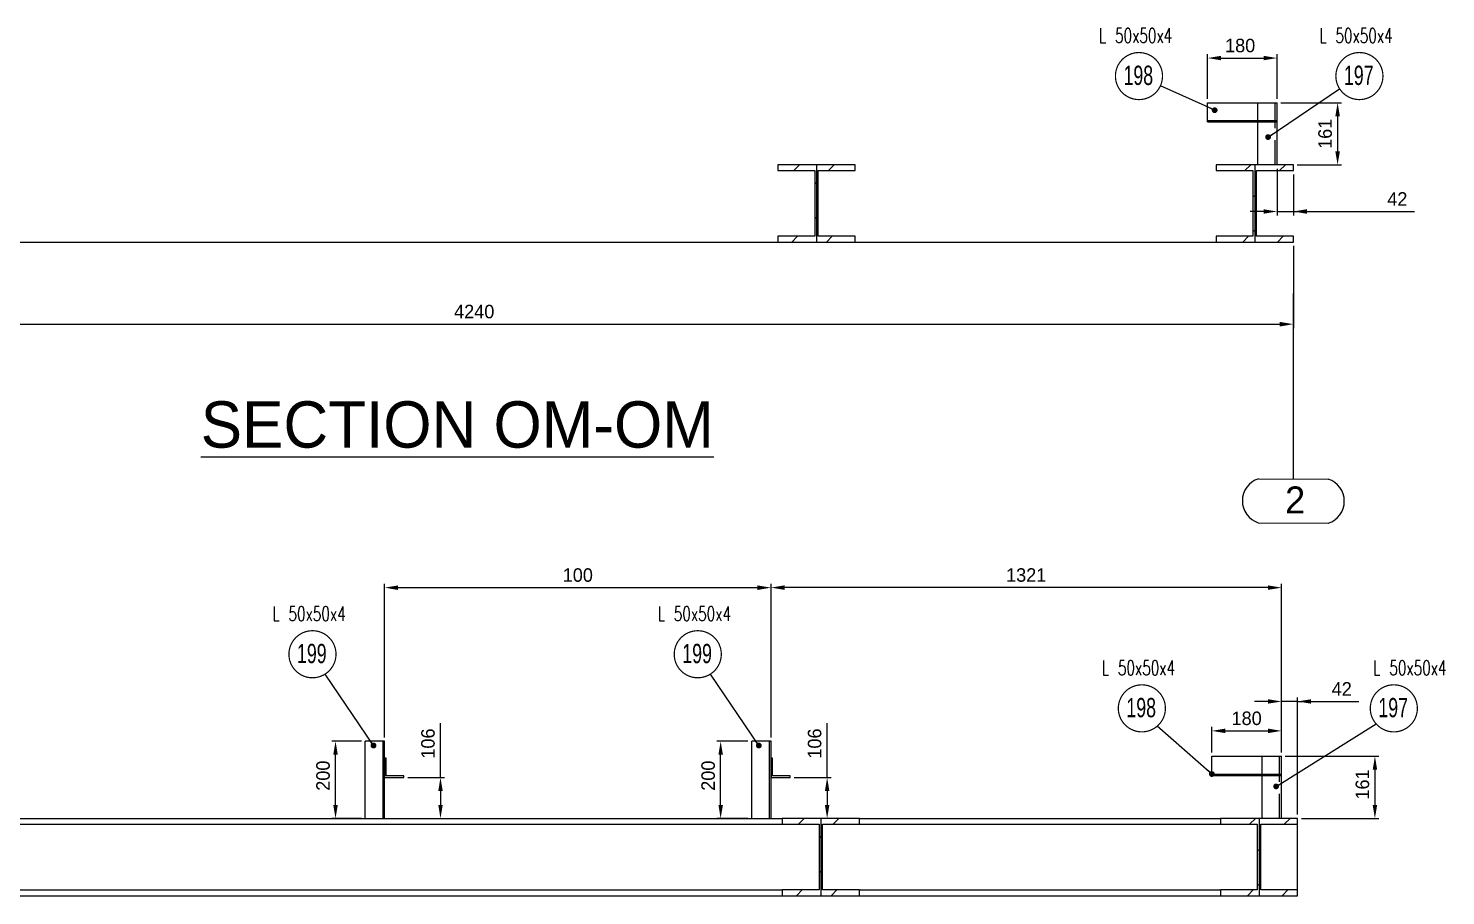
# Model space of a CAD drawing. Header units: millimetres. Extents: x 0 to 16187, y -20471 to 6290.
# Drawn here: x 5786.5 to 6153.3, y 2913.5 to 3138.1 of the extents above; entities that cross this region are included whole.
import ezdxf
from ezdxf.enums import TextEntityAlignment as Align

# ---------------------------------------------------------------- set-up
doc = ezdxf.new("R2010")
doc.units = ezdxf.units.MM
doc.header["$PDSIZE"] = -1
doc.linetypes.add('HIDDEN', pattern=[9.525, 6.35, -3.175])
doc.styles.add('MtXpl_txt_shx', font='txt.shx', dxfattribs={"height": 0.2})
doc.styles.add('ROMAND-1', font='ic-romand.shx')
doc.styles.add('SLDTEXTSTYLE2', font='TXT', dxfattribs={"width": 0.686449})
doc.dimstyles.new('AM_ISO', dxfattribs={"dimtxt": 3.5, "dimasz": 3.5, "dimexe": 1, "dimexo": 1, "dimgap": 1.5, "dimtad": 1, "dimdsep": 46, "dimtxsty": 'Standard', "dimcen": 0, "dimclrd": 1, "dimclre": 1, "dimclrt": 1, "dimadec": 0, "dimazin": 2, "dimtp": 0.1, "dimtm": 0.1, "dimtfac": 0.71, "dimtdec": 3, "dimtmove": 0, "dimatfit": 3, "dimfxl": 1, "dimlwd": -1, "dimlwe": -1, "dimarcsym": 1})
doc.dimstyles.new('AM_ISO$7', dxfattribs={"dimtxt": 3.5, "dimasz": 3.5, "dimexe": 1, "dimexo": 1, "dimgap": 1.5, "dimtad": 1, "dimtoh": 1, "dimdsep": 46, "dimtxsty": 'Standard', "dimcen": 0, "dimclrd": 1, "dimclre": 1, "dimclrt": 1, "dimadec": 0, "dimazin": 2, "dimtp": 0.1, "dimtm": 0.1, "dimtfac": 0.71, "dimtdec": 3, "dimtmove": 0, "dimatfit": 3, "dimfxl": 1, "dimlwd": -1, "dimlwe": -1, "dimarcsym": 1})
pattern_1 = [(45, (5123.106, 7115.998), (-4.490128, 4.490128), [])]
pattern_2 = [(45, (5124.218, 2672.032), (-4.49013, 4.49013), [])]

# ---------------------------------------------------------------- blocks, each defined once
blk = doc.blocks.new('_D_115')
at = {"color": 1, "linetype": 'ByBlock'}
for p, q in [((6091.73, 3119.85), (6091.73, 3131.41)), ((6095.23, 3130.41), (6106.23, 3130.41)), ((6109.73, 3119.85), (6109.73, 3131.41))]:
    blk.add_line(p, q, dxfattribs=at)
at = {"color": 1}
for points in [[(6095.23, 3130.99), (6095.23, 3129.83), (6091.73, 3130.41)], [(6106.23, 3129.83), (6106.23, 3130.99), (6109.73, 3130.41)]]:
    blk.add_solid(points, dxfattribs=at)
at = {"layer": 'Defpoints', "color": 0}
for p in [(6109.73, 3130.41), (6091.73, 3118.85), (6109.73, 3118.85)]:
    blk.add_point(p, dxfattribs=at)
at = {"color": 1, "insert": (6100.16, 3135.41), "char_height": 3.5, "attachment_point": 2}
blk.add_mtext('180', dxfattribs=at)
blk = doc.blocks.new('_D_116')
at = {"color": 1, "linetype": 'ByBlock'}
for p, q in [((6110.73, 3118.85), (6126.38, 3118.85)), ((6125.38, 3115.35), (6125.38, 3106.25)), ((6114.93, 3102.75), (6126.38, 3102.75))]:
    blk.add_line(p, q, dxfattribs=at)
at = {"color": 1}
for points in [[(6125.97, 3115.35), (6124.8, 3115.35), (6125.38, 3118.85)], [(6124.8, 3106.25), (6125.97, 3106.25), (6125.38, 3102.75)]]:
    blk.add_solid(points, dxfattribs=at)
at = {"layer": 'Defpoints', "color": 0}
for p in [(6109.73, 3118.85), (6113.93, 3102.75), (6125.38, 3102.75)]:
    blk.add_point(p, dxfattribs=at)
at = {"color": 1, "insert": (6120.38, 3110.8), "char_height": 3.5, "attachment_point": 2, "rotation": 90}
blk.add_mtext('161', dxfattribs=at)
blk = doc.blocks.new('_D_117')
at = {"color": 1, "linetype": 'ByBlock'}
for p, q in [((6109.73, 3101.75), (6109.73, 3089.67)), ((6113.93, 3100.25), (6113.93, 3089.67)), ((6106.23, 3090.67), (6102.73, 3090.67)), ((6109.73, 3090.67), (6113.93, 3090.67)), ((6113.93, 3090.67), (6145.26, 3090.67)), ((6117.43, 3090.67), (6120.93, 3090.67))]:
    blk.add_line(p, q, dxfattribs=at)
at = {"color": 1}
for points in [[(6106.23, 3090.09), (6106.23, 3091.25), (6109.73, 3090.67)], [(6117.43, 3091.25), (6117.43, 3090.09), (6113.93, 3090.67)]]:
    blk.add_solid(points, dxfattribs=at)
at = {"layer": 'Defpoints', "color": 0}
for p in [(6109.73, 3102.75), (6113.93, 3101.25), (6113.93, 3090.67)]:
    blk.add_point(p, dxfattribs=at)
at = {"color": 1, "insert": (6140.84, 3095.67), "char_height": 3.5, "attachment_point": 2}
blk.add_mtext('42', dxfattribs=at)
blk = doc.blocks.new('_D_121')
at = {"color": 1, "linetype": 'ByBlock'}
for p, q in [((6111.84, 2949.58), (6136.04, 2949.58)), ((6135.04, 2946.08), (6135.04, 2936.98)), ((6116.04, 2933.48), (6136.04, 2933.48))]:
    blk.add_line(p, q, dxfattribs=at)
at = {"color": 1}
for points in [[(6135.63, 2946.08), (6134.46, 2946.08), (6135.04, 2949.58)], [(6134.46, 2936.98), (6135.63, 2936.98), (6135.04, 2933.48)]]:
    blk.add_solid(points, dxfattribs=at)
at = {"layer": 'Defpoints', "color": 0}
for p in [(6110.84, 2949.58), (6115.04, 2933.48), (6135.04, 2933.48)]:
    blk.add_point(p, dxfattribs=at)
at = {"color": 1, "insert": (6130.04, 2942.28), "char_height": 3.5, "attachment_point": 2, "rotation": 90}
blk.add_mtext('161', dxfattribs=at)
blk = doc.blocks.new('_D_122')
at = {"color": 1, "linetype": 'ByBlock'}
for p, q in [((6092.84, 2950.58), (6092.84, 2957.17)), ((6110.84, 2950.58), (6110.84, 2957.17)), ((6096.34, 2956.17), (6107.34, 2956.17))]:
    blk.add_line(p, q, dxfattribs=at)
at = {"color": 1}
for points in [[(6096.34, 2956.75), (6096.34, 2955.58), (6092.84, 2956.17)], [(6107.34, 2955.58), (6107.34, 2956.75), (6110.84, 2956.17)]]:
    blk.add_solid(points, dxfattribs=at)
at = {"layer": 'Defpoints', "color": 0}
for p in [(6110.84, 2956.17), (6092.84, 2949.58), (6110.84, 2949.58)]:
    blk.add_point(p, dxfattribs=at)
at = {"color": 1, "insert": (6101.84, 2961.17), "char_height": 3.5, "attachment_point": 2}
blk.add_mtext('180', dxfattribs=at)
blk = doc.blocks.new('_D_123')
at = {"color": 1, "linetype": 'ByBlock'}
for p, q in [((5993.27, 2944.08), (5993.27, 2958.17)), ((5984.74, 2944.08), (5994.27, 2944.08)), ((5993.27, 2940.58), (5993.27, 2936.98)), ((6000.64, 2933.48), (5992.27, 2933.48))]:
    blk.add_line(p, q, dxfattribs=at)
at = {"color": 1}
for points in [[(5993.85, 2940.58), (5992.68, 2940.58), (5993.27, 2944.08)], [(5992.68, 2936.98), (5993.85, 2936.98), (5993.27, 2933.48)]]:
    blk.add_solid(points, dxfattribs=at)
at = {"layer": 'Defpoints', "color": 0}
for p in [(5983.74, 2944.08), (5993.27, 2933.48), (6001.64, 2933.48)]:
    blk.add_point(p, dxfattribs=at)
at = {"color": 1, "insert": (5988.27, 2952.88), "char_height": 3.5, "attachment_point": 2, "rotation": 90}
blk.add_mtext('106', dxfattribs=at)
blk = doc.blocks.new('_D_124')
at = {"color": 1, "linetype": 'ByBlock'}
for p, q in [((5972.74, 2953.48), (5964.71, 2953.48)), ((5965.71, 2936.98), (5965.71, 2949.98)), ((5972.74, 2933.48), (5964.71, 2933.48))]:
    blk.add_line(p, q, dxfattribs=at)
at = {"color": 1}
for points in [[(5966.3, 2949.98), (5965.13, 2949.98), (5965.71, 2953.48)], [(5965.13, 2936.98), (5966.3, 2936.98), (5965.71, 2933.48)]]:
    blk.add_solid(points, dxfattribs=at)
at = {"layer": 'Defpoints', "color": 0}
for p in [(5965.71, 2953.48), (5973.74, 2953.48), (5973.74, 2933.48)]:
    blk.add_point(p, dxfattribs=at)
at = {"color": 1, "insert": (5960.71, 2944.56), "char_height": 3.5, "attachment_point": 2, "rotation": 90}
blk.add_mtext('200', dxfattribs=at)
blk = doc.blocks.new('_D_125')
at = {"color": 1, "linetype": 'ByBlock'}
for p, q in [((5893.2, 2944.08), (5893.2, 2958.17)), ((5884.74, 2944.08), (5894.2, 2944.08)), ((5893.2, 2940.58), (5893.2, 2936.98)), ((5712.04, 2933.48), (5894.2, 2933.48))]:
    blk.add_line(p, q, dxfattribs=at)
at = {"color": 1}
for points in [[(5893.78, 2940.58), (5892.62, 2940.58), (5893.2, 2944.08)], [(5892.62, 2936.98), (5893.78, 2936.98), (5893.2, 2933.48)]]:
    blk.add_solid(points, dxfattribs=at)
at = {"layer": 'Defpoints', "color": 0}
for p in [(5883.74, 2944.08), (5711.04, 2933.48), (5893.2, 2933.48)]:
    blk.add_point(p, dxfattribs=at)
at = {"color": 1, "insert": (5888.2, 2952.88), "char_height": 3.5, "attachment_point": 2, "rotation": 90}
blk.add_mtext('106', dxfattribs=at)
blk = doc.blocks.new('_D_126')
at = {"color": 1, "linetype": 'ByBlock'}
for p, q in [((5872.74, 2953.48), (5865.04, 2953.48)), ((5866.04, 2936.98), (5866.04, 2949.98)), ((5872.74, 2933.48), (5865.04, 2933.48))]:
    blk.add_line(p, q, dxfattribs=at)
at = {"color": 1}
for points in [[(5866.62, 2949.98), (5865.45, 2949.98), (5866.04, 2953.48)], [(5865.45, 2936.98), (5866.62, 2936.98), (5866.04, 2933.48)]]:
    blk.add_solid(points, dxfattribs=at)
at = {"layer": 'Defpoints', "color": 0}
for p in [(5866.04, 2953.48), (5873.74, 2953.48), (5873.74, 2933.48)]:
    blk.add_point(p, dxfattribs=at)
at = {"color": 1, "insert": (5861.04, 2944.56), "char_height": 3.5, "attachment_point": 2, "rotation": 90}
blk.add_mtext('200', dxfattribs=at)
blk = doc.blocks.new('*D3815')
at = {"color": 1, "linetype": 'ByBlock'}
for p, q in [((6110.84, 2950.58), (6110.84, 2964.78)), ((6115.04, 2934.48), (6115.04, 2964.78)), ((6107.34, 2963.78), (6103.84, 2963.78)), ((6115.04, 2963.78), (6110.84, 2963.78)), ((6115.04, 2963.78), (6130.88, 2963.78)), ((6118.54, 2963.78), (6122.04, 2963.78))]:
    blk.add_line(p, q, dxfattribs=at)
at = {"color": 1}
for points in [[(6107.34, 2963.2), (6107.34, 2964.36), (6110.84, 2963.78)], [(6118.54, 2964.36), (6118.54, 2963.2), (6115.04, 2963.78)]]:
    blk.add_solid(points, dxfattribs=at)
at = {"layer": 'Defpoints', "color": 0}
for p in [(6110.84, 2963.78), (6110.84, 2949.58), (6115.04, 2933.48)]:
    blk.add_point(p, dxfattribs=at)
at = {"color": 1, "insert": (6126.46, 2967.03), "char_height": 3.5, "attachment_point": 5}
blk.add_mtext('42', dxfattribs=at)
blk = doc.blocks.new('*D4449')
at = {"color": 1, "linetype": 'ByBlock'}
for p, q in [((5978.74, 2954.48), (5978.74, 2994.26)), ((6107.34, 2993.26), (5982.24, 2993.26)), ((6110.84, 2950.58), (6110.84, 2994.26))]:
    blk.add_line(p, q, dxfattribs=at)
at = {"color": 1}
for points in [[(5982.24, 2993.85), (5982.24, 2992.68), (5978.74, 2993.26)], [(6107.34, 2992.68), (6107.34, 2993.85), (6110.84, 2993.26)]]:
    blk.add_solid(points, dxfattribs=at)
at = {"layer": 'Defpoints', "color": 0}
for p in [(5978.74, 2993.26), (5978.74, 2953.48), (6110.84, 2949.58)]:
    blk.add_point(p, dxfattribs=at)
at = {"color": 1, "insert": (6044.79, 2996.51), "char_height": 3.5, "attachment_point": 5}
blk.add_mtext('1321', dxfattribs=at)
blk = doc.blocks.new('*D4450')
at = {"color": 1, "linetype": 'ByBlock'}
for p, q in [((5878.74, 2954.48), (5878.74, 2994.25)), ((5975.24, 2993.25), (5882.24, 2993.25)), ((5978.74, 2954.48), (5978.74, 2994.25))]:
    blk.add_line(p, q, dxfattribs=at)
at = {"color": 1}
for points in [[(5882.24, 2993.83), (5882.24, 2992.66), (5878.74, 2993.25)], [(5975.24, 2992.66), (5975.24, 2993.83), (5978.74, 2993.25)]]:
    blk.add_solid(points, dxfattribs=at)
at = {"layer": 'Defpoints', "color": 0}
for p in [(5878.74, 2993.25), (5878.74, 2953.48), (5978.74, 2953.48)]:
    blk.add_point(p, dxfattribs=at)
at = {"color": 1, "insert": (5928.74, 2996.5), "char_height": 3.5, "attachment_point": 5}
blk.add_mtext('100', dxfattribs=at)
blk = doc.blocks.new('*D4451')
at = {"color": 1, "linetype": 'ByBlock'}
for p, q in [((5689.93, 3081.75), (5689.93, 3060.49)), ((6113.93, 3081.75), (6113.93, 3060.49)), ((5693.43, 3061.49), (6110.43, 3061.49))]:
    blk.add_line(p, q, dxfattribs=at)
at = {"color": 1}
for points in [[(5693.43, 3062.07), (5693.43, 3060.9), (5689.93, 3061.49)], [(6110.43, 3060.9), (6110.43, 3062.07), (6113.93, 3061.49)]]:
    blk.add_solid(points, dxfattribs=at)
at = {"layer": 'Defpoints', "color": 0}
for p in [(5689.93, 3082.75), (6113.93, 3082.75), (6113.93, 3061.49)]:
    blk.add_point(p, dxfattribs=at)
at = {"color": 1, "insert": (5901.93, 3064.74), "char_height": 3.5, "attachment_point": 5}
blk.add_mtext('4240', dxfattribs=at)
blk = doc.blocks.new('A$7E931B1717392B2')
at = {"color": 1, "linetype": 'Continuous', "lineweight": 25}
for p, q in [((13.2, 11.43), (13.2, 59.5)), ((4.14, 0.09), (22.29, 0.01))]:
    blk.add_line(p, q, dxfattribs=at)
at = {"color": 1, "ltscale": 0.2}
blk.add_line((4.15, 11.48), (22.25, 11.39), dxfattribs=at)
for centre, radius, start, end in [((5.98, 5.79), 5.98, 107.869, 252.0246), ((20.4, 5.69), 5.99, 287.9651, 71.9697)]:
    blk.add_arc(centre, radius, start, end, dxfattribs=at)
at = {"color": 1, "linetype": 'Continuous', "lineweight": 25}
blk.add_text('2', height=7, rotation=359.9537, dxfattribs=at).set_placement((11.06, 2.5))

msp = doc.modelspace()

# ---------------------------------------------------------------- hatches: boundary and pattern name
at = {"linetype": 'Continuous', "lineweight": 18}
h = msp.add_hatch(dxfattribs=at)
h.set_pattern_fill('ANSI31', scale=2, style=0)
h.set_pattern_definition(pattern_1)
h.paths.add_polyline_path([(5990.08019, 3084.25401), (5980.53019, 3084.25401), (5980.53019, 3082.75401), (5990.53019, 3082.75401), (5990.53019, 3102.75401), (5980.53019, 3102.75401), (5980.53019, 3101.25401), (5990.08019, 3101.25401)], flags=0)
h = msp.add_hatch(dxfattribs=at)
h.set_pattern_fill('ANSI31', scale=2, style=0)
h.set_pattern_definition(pattern_1)
h.paths.add_polyline_path([(6000.53019, 3102.75401), (5990.53019, 3102.75401), (5990.53019, 3082.75401), (6000.53019, 3082.75401), (6000.53019, 3084.25401), (5990.98019, 3084.25401), (5990.98019, 3101.25401), (6000.53019, 3101.25401)], flags=0)
h = msp.add_hatch(dxfattribs=at)
h.set_pattern_fill('ANSI31', scale=2, style=0)
h.set_pattern_definition(pattern_1)
h.paths.add_polyline_path([(6103.93019, 3082.75401), (6103.93019, 3102.75401), (6093.93019, 3102.75401), (6093.93019, 3101.25401), (6103.48019, 3101.25401), (6103.48019, 3084.25401), (6093.93019, 3084.25401), (6093.93019, 3082.75401)], flags=0)
h = msp.add_hatch(dxfattribs=at)
h.set_pattern_fill('ANSI31', scale=2, style=0)
h.set_pattern_definition(pattern_1)
h.paths.add_polyline_path([(6113.93019, 3102.75401), (6103.93019, 3102.75401), (6103.93019, 3082.75401), (6113.93019, 3082.75401), (6113.93019, 3084.25401), (6104.38019, 3084.25401), (6104.38019, 3101.25401), (6113.93019, 3101.25401)], flags=0)
h = msp.add_hatch(dxfattribs=at)
h.set_pattern_fill('ANSI31', scale=2, style=0)
h.set_pattern_definition(pattern_2)
h.paths.add_polyline_path([(5991.64258, 2913.48419), (5991.64258, 2933.48419), (5981.64258, 2933.48419), (5981.64258, 2931.98419), (5991.19258, 2931.98419), (5991.19258, 2914.98419), (5981.64258, 2914.98419), (5981.64258, 2913.48419)], flags=0)
h = msp.add_hatch(dxfattribs=at)
h.set_pattern_fill('ANSI31', scale=2, style=0)
h.set_pattern_definition(pattern_2)
h.paths.add_polyline_path([(6001.64258, 2933.48419), (5991.64258, 2933.48419), (5991.64258, 2913.48419), (6001.64258, 2913.48419), (6001.64258, 2914.98419), (5992.09258, 2914.98419), (5992.09258, 2931.98419), (6001.64258, 2931.98419)], flags=0)
h = msp.add_hatch(dxfattribs=at)
h.set_pattern_fill('ANSI31', scale=2, style=0)
h.set_pattern_definition(pattern_2)
h.paths.add_polyline_path([(6105.04258, 2933.48419), (6095.04258, 2933.48419), (6095.04258, 2931.98419), (6104.59258, 2931.98419), (6104.59258, 2914.98419), (6095.04258, 2914.98419), (6095.04258, 2913.48419), (6105.04258, 2913.48419)], flags=0)
h = msp.add_hatch(dxfattribs=at)
h.set_pattern_fill('ANSI31', scale=2, style=0)
h.set_pattern_definition(pattern_2)
h.paths.add_polyline_path([(6115.04258, 2931.98419), (6115.04258, 2933.48419), (6105.04258, 2933.48419), (6105.04258, 2913.48419), (6115.04258, 2913.48419), (6115.04258, 2914.98419), (6105.49258, 2914.98419), (6105.49258, 2931.98419)], flags=0)

# ---------------------------------------------------------------- linework, layer by layer
at = {"color": 7, "linetype": 'Continuous', "lineweight": 25}
for p, q in [((6091.73019, 3118.85401), (6109.73019, 3118.85401)), ((6091.73019, 3114.25401), (6091.73019, 3118.85401)), ((6109.73019, 3114.25401), (6109.73019, 3118.85401)), ((6091.73019, 3113.85401), (6091.73019, 3114.25401)), ((6091.73019, 3114.25401), (6109.73019, 3114.25401)), ((6109.73019, 3113.85401), (6109.73019, 3114.25401)), ((6091.73019, 3113.85401), (6109.73019, 3113.85401)), ((6104.73019, 3102.75401), (6104.73019, 3113.85401)), ((6109.73019, 3102.75401), (6109.73019, 3113.85401)), ((5980.53019, 3102.75401), (5980.53019, 3101.25401)), ((5990.53019, 3102.75401), (5980.53019, 3102.75401)), ((5980.53019, 3101.25401), (5990.08019, 3101.25401)), ((5990.08019, 3101.25401), (5990.08019, 3084.25401)), ((5990.53019, 3102.75401), (5990.53019, 3082.75401)), ((6000.53019, 3102.75401), (5990.53019, 3102.75401)), ((5990.98019, 3101.25401), (6000.53019, 3101.25401)), ((5990.98019, 3084.25401), (5990.98019, 3101.25401)), ((6000.53019, 3101.25401), (6000.53019, 3102.75401)), ((6093.93019, 3102.75401), (6093.93019, 3101.25401)), ((6103.93019, 3102.75401), (6093.93019, 3102.75401)), ((6093.93019, 3101.25401), (6103.48019, 3101.25401)), ((6103.48019, 3101.25401), (6103.48019, 3084.25401)), ((6103.93019, 3102.75401), (6103.93019, 3082.75401)), ((6113.93019, 3102.75401), (6103.93019, 3102.75401)), ((6104.38019, 3101.25401), (6113.93019, 3101.25401)), ((6104.38019, 3084.25401), (6104.38019, 3101.25401)), ((6113.93019, 3101.25401), (6113.93019, 3102.75401)), ((5980.53019, 3084.25401), (5980.53019, 3082.75401)), ((5990.08019, 3084.25401), (5980.53019, 3084.25401)), ((5980.53019, 3082.75401), (5990.53019, 3082.75401)), ((5990.53019, 3082.75401), (6000.53019, 3082.75401)), ((6000.53019, 3084.25401), (5990.98019, 3084.25401)), ((6000.53019, 3082.75401), (6000.53019, 3084.25401)), ((6093.93019, 3084.25401), (6093.93019, 3082.75401)), ((6103.48019, 3084.25401), (6093.93019, 3084.25401)), ((6093.93019, 3082.75401), (6103.93019, 3082.75401)), ((6103.93019, 3082.75401), (6113.93019, 3082.75401)), ((6113.93019, 3084.25401), (6104.38019, 3084.25401)), ((6113.93019, 3082.75401), (6113.93019, 3084.25401)), ((5873.74258, 2933.48419), (5873.74258, 2953.48419)), ((5878.34258, 2953.48419), (5873.74258, 2953.48419)), ((5878.34258, 2933.48419), (5878.34258, 2953.48419)), ((5878.74258, 2953.48419), (5878.34258, 2953.48419)), ((5878.74258, 2933.48419), (5878.74258, 2953.48419)), ((5973.74258, 2933.48419), (5973.74258, 2953.48419)), ((5978.34258, 2953.48419), (5973.74258, 2953.48419)), ((5978.74258, 2953.48419), (5978.34258, 2953.48419)), ((5978.34258, 2933.48419), (5978.34258, 2953.48419)), ((5978.74258, 2933.48419), (5978.74258, 2953.48419)), ((6092.84258, 2949.58419), (6110.84258, 2949.58419)), ((6092.84258, 2944.98419), (6092.84258, 2949.58419)), ((6110.84258, 2944.98419), (6110.84258, 2949.58419)), ((5879.14258, 2949.08419), (5878.74258, 2949.08419)), ((5878.74258, 2949.08419), (5878.74258, 2944.08419)), ((5879.14258, 2944.48419), (5879.14258, 2949.08419)), ((5979.14258, 2949.08419), (5978.74258, 2949.08419)), ((5978.74258, 2949.08419), (5978.74258, 2944.08419)), ((5979.14258, 2944.48419), (5979.14258, 2949.08419)), ((5878.74258, 2944.08419), (5883.74258, 2944.08419)), ((5883.74258, 2944.48419), (5879.14258, 2944.48419)), ((5883.74258, 2944.08419), (5883.74258, 2944.48419)), ((5978.74258, 2944.08419), (5983.74258, 2944.08419)), ((5983.74258, 2944.48419), (5979.14258, 2944.48419)), ((5983.74258, 2944.08419), (5983.74258, 2944.48419)), ((6092.84258, 2944.58419), (6092.84258, 2944.98419)), ((6092.84258, 2944.98419), (6110.84258, 2944.98419)), ((6092.84258, 2944.58419), (6110.84258, 2944.58419)), ((6105.84258, 2933.48419), (6105.84258, 2944.58419)), ((6110.84258, 2944.58419), (6110.84258, 2944.98419)), ((6110.84258, 2933.48419), (6110.84258, 2944.58419)), ((5711.04258, 2933.48419), (5981.64258, 2933.48419)), ((5711.04258, 2931.98419), (5981.64258, 2931.98419)), ((5981.64258, 2933.48419), (5981.64258, 2931.98419)), ((5991.64258, 2933.48419), (5981.64258, 2933.48419)), ((5981.64258, 2931.98419), (5991.19258, 2931.98419)), ((5991.19258, 2931.98419), (5991.19258, 2914.98419)), ((5991.64258, 2933.48419), (5991.64258, 2913.48419)), ((6001.64258, 2933.48419), (5991.64258, 2933.48419)), ((5992.09258, 2931.98419), (6001.64258, 2931.98419)), ((5992.09258, 2914.98419), (5992.09258, 2931.98419)), ((6001.64258, 2931.98419), (6001.64258, 2933.48419)), ((6001.64258, 2933.48419), (6095.04258, 2933.48419)), ((6001.64258, 2931.98419), (6095.04258, 2931.98419)), ((6095.04258, 2933.48419), (6095.04258, 2931.98419)), ((6105.04258, 2933.48419), (6095.04258, 2933.48419)), ((6095.04258, 2931.98419), (6104.59258, 2931.98419)), ((6104.59258, 2931.98419), (6104.59258, 2914.98419)), ((6105.04258, 2933.48419), (6105.04258, 2913.48419)), ((6115.04258, 2933.48419), (6105.04258, 2933.48419)), ((6105.49258, 2931.98419), (6115.04258, 2931.98419)), ((6105.49258, 2914.98419), (6105.49258, 2931.98419)), ((6115.04258, 2931.98419), (6115.04258, 2933.48419)), ((6115.04258, 2914.98419), (6115.04258, 2931.98419)), ((5711.04258, 2914.98419), (5981.64258, 2914.98419)), ((5711.04258, 2913.48419), (5981.64258, 2913.48419)), ((5981.64258, 2914.98419), (5981.64258, 2913.48419)), ((5991.19258, 2914.98419), (5981.64258, 2914.98419)), ((5981.64258, 2913.48419), (5991.64258, 2913.48419)), ((5991.64258, 2913.48419), (6001.64258, 2913.48419)), ((6001.64258, 2914.98419), (5992.09258, 2914.98419)), ((6001.64258, 2913.48419), (6001.64258, 2914.98419)), ((6001.64258, 2914.98419), (6095.04258, 2914.98419)), ((6001.64258, 2913.48419), (6095.04258, 2913.48419)), ((6095.04258, 2914.98419), (6095.04258, 2913.48419)), ((6104.59258, 2914.98419), (6095.04258, 2914.98419)), ((6095.04258, 2913.48419), (6105.04258, 2913.48419)), ((6105.04258, 2913.48419), (6115.04258, 2913.48419)), ((6115.04258, 2914.98419), (6105.49258, 2914.98419)), ((6115.04258, 2913.48419), (6115.04258, 2914.98419))]:
    msp.add_line(p, q, dxfattribs=at)
at = {"color": 2, "linetype": 'HIDDEN', "lineweight": 25}
for p, q in [((6104.73019, 3113.85401), (6104.73019, 3118.85401)), ((6109.23019, 3102.75401), (6109.23019, 3118.85401))]:
    msp.add_line(p, q, dxfattribs=at)
for p, q in [((5709.93019, 3082.75401), (6113.93019, 3082.75401)), ((6105.84258, 2944.58419), (6105.84258, 2949.58419))]:
    msp.add_line(p, q)
at = {"color": 2, "linetype": 'HIDDEN'}
msp.add_line((6110.34258, 2933.48419), (6110.34258, 2949.58419), dxfattribs=at)
at = {"color": 2, "const_width": 0.3125}
for points in [[(6067.8824, 3125.74822, -1), (6080.0699, 3125.74822, -1)], [(6124.93213, 3125.74822, -1), (6137.11963, 3125.74822, -1)], [(5853.97136, 2976.00977, -1), (5866.15886, 2976.00977, -1)], [(5953.69254, 2976.00977, -1), (5965.88004, 2976.00977, -1)]]:
    msp.add_lwpolyline(points, format="xyb", close=True, dxfattribs=at)
at = {"color": 4}
msp.add_lwpolyline([(6068.62841, 2961.99816, 0.3125, 0.3125, -1), (6080.81591, 2961.99816, 0.3125, 0.3125, -1)], format="xyseb", close=True, dxfattribs=at)
at = {"color": 4, "const_width": 0.3125}
msp.add_lwpolyline([(6133.83888, 2961.99816, -1), (6146.02638, 2961.99816, -1)], format="xyb", close=True, dxfattribs=at)

# ---------------------------------------------------------------- block references
msp.add_blockref('A$7E931B1717392B2', (6100.72869, 3009.96549))

# ---------------------------------------------------------------- texts
at = {"color": 2, "lineweight": 25, "style": 'MtXpl_txt_shx', "width": 0.6875}
for p in [(6063.59505, 3134.36101), (6120.64478, 3134.36101), (5849.68401, 2984.62256), (5949.40519, 2984.62256)]:
    msp.add_text('L 50x50x4', height=3.75, dxfattribs=at).set_placement(p)
at = {"color": 2, "lineweight": 25, "style": 'SLDTEXTSTYLE2', "width": 0.686449}
for s, p in [('198', (6073.80968, 3125.94119)), ('197', (6130.85941, 3125.94119)), ('199', (5859.89864, 2976.20274)), ('199', (5959.61981, 2976.20274))]:
    msp.add_text(s, height=5, dxfattribs=at).set_placement(p, align=Align.MIDDLE_CENTER)
at = {"color": 7, "style": 'ROMAND-1'}
msp.add_text('%%USECTION OM-OM', height=12, dxfattribs=at).set_placement((5831.13918, 3029.50985))
at = {"color": 4, "style": 'MtXpl_txt_shx', "width": 0.6875}
msp.add_text('L 50x50x4', height=3.75, dxfattribs=at).set_placement((6064.34106, 2970.61095))
at = {"color": 4, "lineweight": 25, "style": 'MtXpl_txt_shx', "width": 0.6875}
msp.add_text('L 50x50x4', height=3.75, dxfattribs=at).set_placement((6134.5859, 2970.61095))
at = {"color": 4, "style": 'SLDTEXTSTYLE2', "width": 0.686449}
msp.add_text('198', height=5, dxfattribs=at).set_placement((6074.55569, 2962.19113), align=Align.MIDDLE_CENTER)
at = {"color": 4, "lineweight": 25, "style": 'SLDTEXTSTYLE2', "width": 0.686449}
msp.add_text('197', height=5, dxfattribs=at).set_placement((6139.76616, 2962.19113), align=Align.MIDDLE_CENTER)

# ---------------------------------------------------------------- dimensions: what is measured, and where the dimension line sits
for base, p1, p2, picture, middle in [((6109.73019, 3130.41062), (6091.73019, 3118.85401), (6109.73019, 3118.85401), '_D_115', (6100.16079, 3130.41062)), ((6113.93019, 3090.66846), (6109.73019, 3102.75401), (6113.93019, 3101.25401), '_D_117', (6140.84169, 3090.66846)), ((5978.74258, 2993.26375), (6110.84258, 2949.58419), (5978.74258, 2953.48419), '*D4449', (6044.79258, 2993.26375)), ((6110.84258, 2963.77928), (6115.04258, 2933.48419), (6110.84258, 2949.58419), '*D3815', (6126.45925, 2963.77928)), ((6110.84258, 2956.16807), (6092.84258, 2949.58419), (6110.84258, 2949.58419), '_D_122', (6101.84258, 2956.16807))]:
    dim = msp.add_linear_dim(base=base, p1=p1, p2=p2, dimstyle='AM_ISO', override={"dimtxt": 3.5, "dimlfac": 10})
    dim.commit()
    dim.dimension.update_dxf_attribs({"geometry": picture, "text_midpoint": middle, "dimtype": 160})
for base, p1, p2, picture, middle in [((6125.38374, 3102.75401), (6109.73019, 3118.85401), (6113.93019, 3102.75401), '_D_116', (6125.38374, 3110.80401)), ((5893.19861, 2933.48419), (5883.74258, 2944.08419), (5711.04258, 2933.48419), '_D_125', (5893.19861, 2952.87585)), ((5993.26808, 2933.48419), (5983.74258, 2944.08419), (6001.64258, 2933.48419), '_D_123', (5993.26808, 2952.87585)), ((5866.03624, 2953.48419), (5873.74258, 2933.48419), (5873.74258, 2953.48419), '_D_126', (5866.03624, 2944.55924)), ((5965.71296, 2953.48419), (5973.74258, 2933.48419), (5973.74258, 2953.48419), '_D_124', (5965.71296, 2944.55924)), ((6135.04258, 2933.48419), (6110.84258, 2949.58419), (6115.04258, 2933.48419), '_D_121', (6135.04258, 2942.27975))]:
    dim = msp.add_linear_dim(base=base, p1=p1, p2=p2, angle=90, dimstyle='AM_ISO', override={"dimtxt": 3.5, "dimlfac": 10})
    dim.commit()
    dim.dimension.update_dxf_attribs({"geometry": picture, "text_midpoint": middle, "dimtype": 160})
dim = msp.add_linear_dim(base=(6113.93019, 3061.48813), p1=(5689.93019, 3082.75401), p2=(6113.93019, 3082.75401), dimstyle='AM_ISO', override={"dimtxt": 3.5, "dimlfac": 10})
dim.commit()
dim.dimension.update_dxf_attribs({"geometry": '*D4451', "text_midpoint": (5901.93019, 3064.73813)})
dim = msp.add_linear_dim(base=(5878.74258, 2993.24786), p1=(5978.74258, 2953.48419), p2=(5878.74258, 2953.48419), dimstyle='AM_ISO')
dim.commit()
dim.dimension.update_dxf_attribs({"geometry": '*D4450', "text_midpoint": (5928.74258, 2996.49786)})

# ---------------------------------------------------------------- leaders
at = {"color": 2}
for points in [[(6093.57143, 3116.90225), (6079.53019, 3123.24094)], [(6107.38709, 3109.94997), (6125.90605, 3122.44351)], [(5875.86336, 2952.37098), (5863.36982, 2970.88994)], [(5975.58454, 2952.37098), (5963.091, 2970.88994)], [(6109.47521, 2941.77994), (6135.33095, 2958.00337)]]:
    msp.add_leader(points, dimstyle='AM_ISO$7', override={"dimasz": 1.5, "dimldrblk": 'Dot'}, dxfattribs=at)
at = {"color": 4}
msp.add_leader([(6092.84258, 2944.98419), (6078.71694, 2957.39647)], dimstyle='AM_ISO$7', override={"dimasz": 1.5, "dimldrblk": 'Dot'}, dxfattribs=at)

doc.saveas('drawing.dxf')
